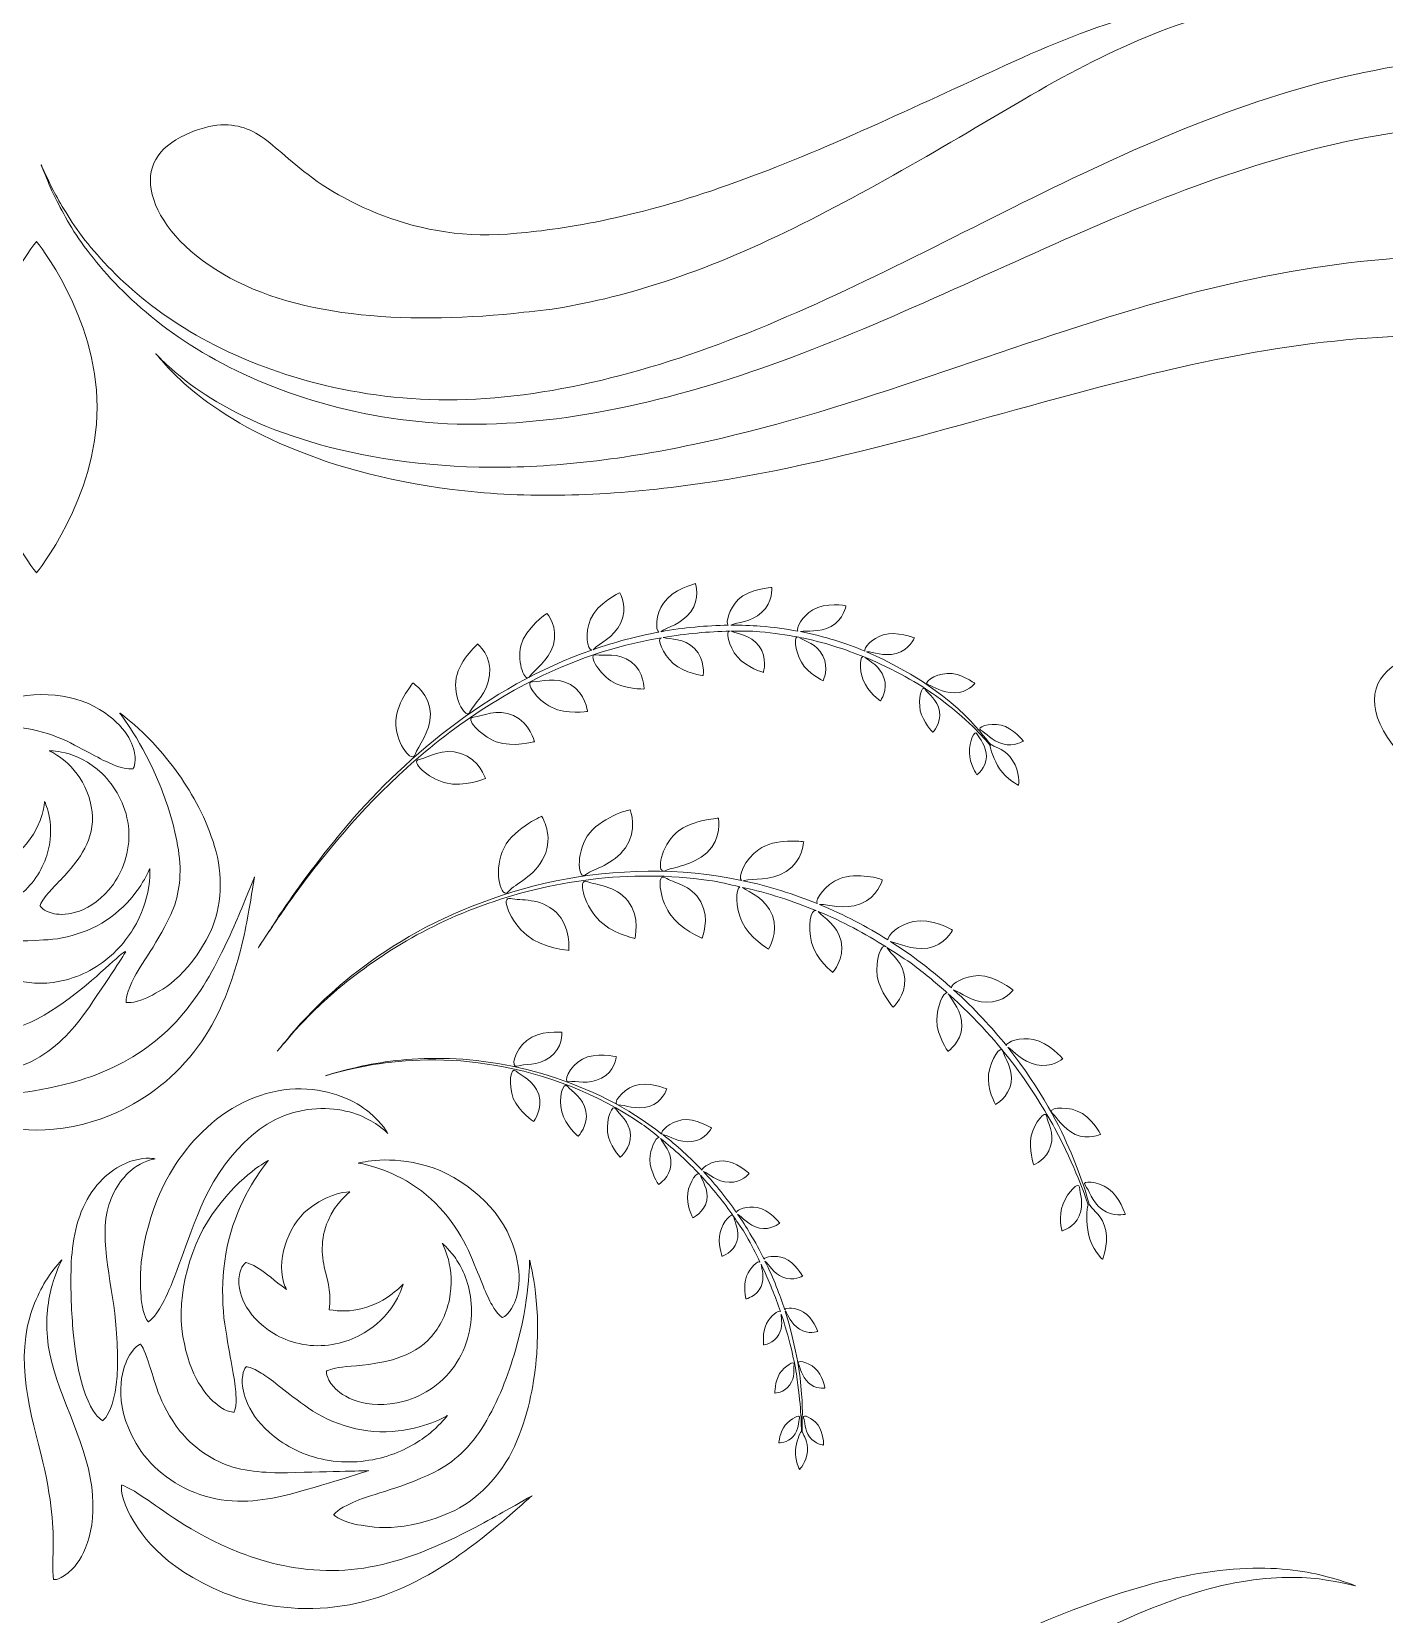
# Model space of a CAD drawing. Extents: x 272 to 570, y -510 to -85.
# Drawn here: x 420.7 to 470.5, y -431.9 to -373.7 of the extents above; entities that cross this region are included whole.
import ezdxf

# ---------------------------------------------------------------- set-up
doc = ezdxf.new("R2010")
doc.units = 0
doc.header["$MEASUREMENT"] = 0
doc.layers.add('Layer 1', color=7, linetype='Continuous')

msp = doc.modelspace()

# ---------------------------------------------------------------- linework, layer by layer
at = {"layer": 'Layer 1', "lineweight": 0}
for points, knots in [([(557.26, -428.987), (551.308, -387.897), (537.651, -351.436), (504.284, -324.924), (502.179, -323.251), (500.029, -321.698), (497.857, -320.198), (497.85, -320.186), (497.849, -320.178), (497.842, -320.165), (494.07, -313.318), (475.261, -287.817), (472.652, -270.415), (472.125, -266.903), (471.92, -263.338), (471.692, -259.797), (470.763, -245.379), (470.267, -230.936), (468.889, -216.548), (468.212, -209.477), (467.389, -202.387), (465.949, -195.426), (464.849, -190.104), (463.985, -182.192), (458.986, -178.931), (455.472, -176.638), (450.202, -176.753), (446.204, -175.918), (440.837, -174.796), (435.555, -173.309), (430.318, -171.692), (429.925, -171.571), (429.532, -171.483), (429.139, -171.379), (426.731, -165.821), (426.432, -160.379), (426.558, -157.057), (434.156, -153.314), (439.591, -143.29), (439.563, -131.489), (439.532, -118.154), (432.541, -107.109), (423.369, -104.865), (427.037, -103.332), (429.611, -99.709), (429.601, -95.486), (429.588, -89.887), (425.038, -85.359), (419.439, -85.373), (413.84, -85.386), (409.312, -89.936), (409.325, -95.534), (409.336, -99.876), (412.079, -103.564), (415.92, -104.999), (407.017, -107.569), (400.346, -118.5), (400.377, -131.582), (400.405, -143.383), (405.887, -153.381), (413.503, -157.088), (413.644, -160.387), (413.376, -165.778), (411.04, -171.308), (404.952, -172.487), (398.92, -174.461), (393.031, -175.989), (388.501, -177.164), (383.193, -176.433), (379.119, -179.12), (374.136, -182.405), (373.309, -190.321), (372.234, -195.648), (370.828, -202.617), (370.038, -209.71), (369.395, -216.784), (368.085, -231.178), (367.658, -245.623), (366.797, -260.046), (366.586, -263.588), (366.398, -267.154), (365.888, -270.669), (363.36, -288.082), (344.039, -315.749), (340.3, -322.614), (340.296, -322.62), (340.296, -322.624), (340.293, -322.63), (339.113, -323.503), (337.94, -324.392), (336.781, -325.322), (303.541, -351.992), (290.057, -388.517), (284.3, -429.635), (280.539, -456.493), (275.992, -483.154), (271.989, -509.907), (271.989, -509.907), (569.901, -509.907), (569.901, -509.907), (565.771, -483.169), (561.148, -455.828), (557.26, -428.987)], [0, 0, 0, 0, 1, 1, 1, 2, 2, 2, 3, 3, 3, 4, 4, 4, 5, 5, 5, 6, 6, 6, 7, 7, 7, 8, 8, 8, 9, 9, 9, 10, 10, 10, 11, 11, 11, 12, 12, 12, 13, 13, 13, 14, 14, 14, 15, 15, 15, 16, 16, 16, 17, 17, 17, 18, 18, 18, 19, 19, 19, 20, 20, 20, 21, 21, 21, 22, 22, 22, 23, 23, 23, 24, 24, 24, 25, 25, 25, 26, 26, 26, 27, 27, 27, 28, 28, 28, 29, 29, 29, 30, 30, 30, 31, 31, 31, 32, 32, 32, 33, 33, 33, 34, 34, 34, 34]), ([(426.375, -377.498), (427.381, -377.035), (428.077, -377.074), (428.649, -377.288), (429.219, -377.513), (429.686, -377.983), (430.439, -378.608), (431.882, -379.854), (434.893, -381.529), (438.571, -381.121), (440.366, -380.983), (443.184, -380.487), (446.332, -379.352), (449.485, -378.252), (452.947, -376.593), (456.248, -375.088), (459.532, -373.533), (462.885, -372.423), (465.425, -372.359), (466.689, -372.299), (467.717, -372.47), (468.399, -372.659), (469.084, -372.84), (469.446, -373), (469.446, -373), (469.446, -373), (469.066, -372.883), (468.374, -372.782), (467.685, -372.672), (466.672, -372.621), (465.468, -372.814), (463.036, -373.151), (459.991, -374.534), (456.918, -376.386), (453.808, -378.201), (450.478, -380.213), (447.245, -381.643), (444.032, -383.104), (440.896, -383.874), (438.836, -384.031), (434.795, -384.485), (430.586, -384.29), (427.747, -382.618), (426.344, -381.809), (425.386, -380.679), (425.153, -379.7), (424.902, -378.713), (425.343, -377.968), (426.375, -377.498)], [0, 0, 0, 0, 1, 1, 1, 2, 2, 2, 3, 3, 3, 4, 4, 4, 5, 5, 5, 6, 6, 6, 7, 7, 7, 8, 8, 8, 9, 9, 9, 10, 10, 10, 11, 11, 11, 12, 12, 12, 13, 13, 13, 14, 14, 14, 15, 15, 15, 16, 16, 16, 16]), ([(485.231, -401.558), (483.348, -402.566), (481.377, -403.064), (479.573, -403.161), (475.941, -403.351), (473.027, -402.102), (471.525, -400.717), (469.988, -399.307), (469.796, -397.98), (470.623, -397.226), (471.44, -396.466), (472.439, -396.672), (473.777, -397.116), (475.107, -397.562), (476.974, -398.284), (479.441, -398.332), (481.874, -398.369), (484.854, -397.563), (486.957, -394.857), (489.061, -392.275), (490.056, -387.935), (488.154, -384.415), (487.276, -382.654), (485.496, -380.646), (482.776, -379.207), (480.069, -377.774), (476.531, -376.88), (472.733, -377.224), (468.907, -377.493), (464.896, -378.768), (460.957, -380.408), (457.01, -382.04), (453.075, -384.024), (449.063, -385.547), (445.068, -387.085), (440.949, -388.12), (437.097, -388.153), (433.228, -388.177), (429.792, -387.102), (427.244, -385.648), (424.673, -384.19), (423.06, -382.314), (422.188, -380.922), (421.769, -380.208), (421.469, -379.638), (421.32, -379.226), (421.153, -378.822), (421.065, -378.61), (421.065, -378.61), (421.065, -378.61), (421.164, -378.818), (421.35, -379.212), (421.518, -379.614), (421.845, -380.168), (422.293, -380.853), (423.223, -382.189), (424.895, -383.948), (427.462, -385.246), (430.004, -386.544), (433.384, -387.42), (437.067, -387.229), (440.766, -387.027), (444.676, -385.863), (448.514, -384.193), (452.368, -382.539), (456.183, -380.411), (460.157, -378.578), (464.115, -376.746), (468.295, -375.215), (472.506, -374.769), (476.727, -374.244), (480.851, -375.112), (484.058, -376.722), (487.298, -378.327), (489.614, -380.79), (490.75, -383.074), (491.961, -385.323), (492.393, -387.934), (492.208, -390.338), (492.007, -392.755), (491.243, -395.05), (490.017, -396.988), (488.817, -398.941), (487.108, -400.523), (485.231, -401.558)], [0, 0, 0, 0, 1, 1, 1, 2, 2, 2, 3, 3, 3, 4, 4, 4, 5, 5, 5, 6, 6, 6, 7, 7, 7, 8, 8, 8, 9, 9, 9, 10, 10, 10, 11, 11, 11, 12, 12, 12, 13, 13, 13, 14, 14, 14, 15, 15, 15, 16, 16, 16, 17, 17, 17, 18, 18, 18, 19, 19, 19, 20, 20, 20, 21, 21, 21, 22, 22, 22, 23, 23, 23, 24, 24, 24, 25, 25, 25, 26, 26, 26, 27, 27, 27, 28, 28, 28, 28]), ([(420.891, -393.619), (420.891, -393.619), (418.657, -390.89), (418.657, -387.523), (418.657, -384.157), (420.891, -381.427), (420.891, -381.427), (420.891, -381.427), (423.124, -384.157), (423.124, -387.523), (423.124, -390.89), (420.891, -393.619), (420.891, -393.619)], [0, 0, 0, 0, 1, 1, 1, 2, 2, 2, 3, 3, 3, 4, 4, 4, 4]), ([(461.952, -386.301), (456.814, -387.52), (451.024, -389.517), (445.318, -390.336), (442.474, -390.751), (439.678, -390.882), (437.128, -390.651), (434.583, -390.417), (432.308, -389.859), (430.491, -389.123), (428.663, -388.41), (427.318, -387.501), (426.481, -386.784), (426.068, -386.415), (425.759, -386.115), (425.574, -385.888), (425.382, -385.669), (425.28, -385.553), (425.28, -385.553), (425.28, -385.553), (425.686, -386.026), (426.559, -386.686), (427.437, -387.333), (428.816, -388.125), (430.645, -388.693), (432.463, -389.285), (434.712, -389.67), (437.18, -389.728), (439.648, -389.783), (442.339, -389.477), (445.061, -388.898), (450.524, -387.754), (456.076, -385.455), (461.316, -383.919), (466.535, -382.336), (471.478, -381.714), (474.734, -382.1), (476.348, -382.26), (477.958, -382.573), (479.48, -383.116), (480.993, -383.675), (482.489, -384.431), (483.696, -385.758), (484.95, -387.084), (485.591, -389.186), (485.108, -391.065), (484.639, -392.956), (483.3, -394.285), (482.027, -394.991), (479.5, -396.344), (477.265, -396.185), (475.834, -395.575), (474.371, -394.918), (473.983, -393.782), (474.613, -392.842), (475.217, -391.915), (475.863, -391.608), (476.647, -391.406), (477.409, -391.22), (478.675, -391.171), (479.8, -390.705), (480.304, -390.496), (480.706, -390.193), (480.929, -389.801), (481.139, -389.414), (481.211, -388.78), (480.773, -388.073), (480.328, -387.327), (479.39, -386.579), (478.271, -386.041), (477.139, -385.499), (475.833, -385.145), (474.437, -385.007), (471.663, -384.67), (467.091, -385.025), (461.952, -386.301)], [0, 0, 0, 0, 1, 1, 1, 2, 2, 2, 3, 3, 3, 4, 4, 4, 5, 5, 5, 6, 6, 6, 7, 7, 7, 8, 8, 8, 9, 9, 9, 10, 10, 10, 11, 11, 11, 12, 12, 12, 13, 13, 13, 14, 14, 14, 15, 15, 15, 16, 16, 16, 17, 17, 17, 18, 18, 18, 19, 19, 19, 20, 20, 20, 21, 21, 21, 22, 22, 22, 23, 23, 23, 24, 24, 24, 25, 25, 25, 25]), ([(441.333, -396.465), (441.172, -396.457), (441.066, -395.833), (441.286, -395.323), (441.534, -394.734), (442.367, -394.354), (442.367, -394.354), (442.367, -394.354), (442.683, -394.906), (442.4, -395.463), (442.126, -396.03), (441.614, -396.201), (441.408, -396.427), (441.394, -396.438), (441.387, -396.444), (441.38, -396.45), (442.179, -396.167), (442.993, -395.947), (443.801, -395.8), (443.667, -395.745), (443.683, -395.156), (443.971, -394.736), (444.306, -394.229), (445.147, -394.015), (445.147, -394.015), (445.147, -394.015), (445.336, -394.577), (444.975, -395.053), (444.619, -395.521), (444.119, -395.612), (443.888, -395.78), (443.888, -395.78), (443.88, -395.785), (443.88, -395.785), (444.721, -395.634), (445.553, -395.557), (446.352, -395.547), (446.25, -395.453), (446.381, -394.939), (446.725, -394.602), (447.134, -394.199), (447.954, -394.158), (447.954, -394.158), (447.954, -394.158), (448.011, -394.709), (447.584, -395.074), (447.167, -395.448), (446.698, -395.427), (446.45, -395.547), (446.819, -395.539), (447.181, -395.564), (447.533, -395.582), (448.02, -395.623), (448.478, -395.684), (448.914, -395.765), (448.841, -395.664), (449.076, -395.21), (449.464, -394.985), (449.931, -394.697), (450.684, -394.83), (450.684, -394.83), (450.684, -394.83), (450.612, -395.341), (450.141, -395.59), (449.686, -395.826), (449.259, -395.743), (449.01, -395.781), (449.915, -395.961), (450.701, -396.22), (451.386, -396.499), (451.32, -396.401), (451.64, -396.036), (452.062, -395.899), (452.548, -395.749), (453.206, -396.017), (453.206, -396.017), (453.206, -396.017), (453.025, -396.456), (452.54, -396.584), (452.058, -396.718), (451.694, -396.52), (451.451, -396.526), (451.451, -396.526), (451.448, -396.525), (451.448, -396.525), (454.751, -398.004), (455.614, -399.517), (456.021, -399.942), (456.031, -399.94), (456.043, -399.943), (456.06, -399.954), (456.235, -400.069), (456.539, -400.099), (456.821, -400.523), (457.1, -400.952), (457.041, -401.438), (457.041, -401.438), (457.041, -401.438), (456.603, -401.224), (456.344, -400.829), (456.142, -400.514), (455.984, -400.083), (455.999, -399.969), (455.73, -399.67), (455.212, -399.031), (453.989, -398.137), (453.365, -397.699), (452.494, -397.179), (451.388, -396.728), (451.562, -396.881), (451.931, -397.038), (452.087, -397.478), (452.239, -397.932), (451.96, -398.331), (451.96, -398.331), (451.96, -398.331), (451.493, -398.017), (451.325, -397.574), (451.16, -397.157), (451.204, -396.603), (451.359, -396.716), (450.66, -396.433), (449.889, -396.171), (448.963, -395.994), (449.165, -396.145), (449.603, -396.213), (449.839, -396.671), (450.074, -397.122), (449.845, -397.589), (449.845, -397.589), (449.845, -397.589), (449.302, -397.334), (449.046, -396.911), (448.799, -396.476), (448.751, -395.879), (448.949, -395.991), (448.498, -395.905), (448.029, -395.83), (447.518, -395.785), (447.179, -395.758), (446.819, -395.77), (446.464, -395.771), (446.707, -395.872), (447.167, -395.897), (447.489, -396.312), (447.81, -396.749), (447.649, -397.282), (447.649, -397.282), (447.649, -397.282), (447.035, -397.118), (446.692, -396.712), (446.364, -396.324), (446.221, -395.716), (446.424, -395.77), (445.629, -395.774), (444.799, -395.861), (443.961, -396), (444.235, -396.073), (444.714, -396.014), (445.112, -396.408), (445.518, -396.808), (445.432, -397.397), (445.432, -397.397), (445.432, -397.397), (444.755, -397.327), (444.331, -396.957), (443.933, -396.602), (443.702, -396.02), (443.899, -396.01), (442.737, -396.208), (441.56, -396.525), (440.421, -397.003), (438.046, -397.969), (435.897, -399.493), (434.211, -401.082), (432.512, -402.667), (431.243, -404.291), (430.382, -405.477), (429.944, -406.083), (429.611, -406.572), (429.387, -406.911), (429.18, -407.23), (429.056, -407.423), (429.056, -407.423), (429.056, -407.423), (429.171, -407.236), (429.387, -406.911), (429.515, -406.712), (429.668, -406.476), (429.864, -406.173), (430.392, -405.391), (431.164, -404.291), (432.197, -403.077), (434.217, -400.641), (437.482, -397.775), (441.333, -396.465)], [0, 0, 0, 0, 1, 1, 1, 2, 2, 2, 3, 3, 3, 4, 4, 4, 5, 5, 5, 6, 6, 6, 7, 7, 7, 8, 8, 8, 9, 9, 9, 10, 10, 10, 11, 11, 11, 12, 12, 12, 13, 13, 13, 14, 14, 14, 15, 15, 15, 16, 16, 16, 17, 17, 17, 18, 18, 18, 19, 19, 19, 20, 20, 20, 21, 21, 21, 22, 22, 22, 23, 23, 23, 24, 24, 24, 25, 25, 25, 26, 26, 26, 27, 27, 27, 28, 28, 28, 29, 29, 29, 30, 30, 30, 31, 31, 31, 32, 32, 32, 33, 33, 33, 34, 34, 34, 35, 35, 35, 36, 36, 36, 37, 37, 37, 38, 38, 38, 39, 39, 39, 40, 40, 40, 41, 41, 41, 42, 42, 42, 43, 43, 43, 44, 44, 44, 45, 45, 45, 46, 46, 46, 47, 47, 47, 48, 48, 48, 49, 49, 49, 50, 50, 50, 51, 51, 51, 52, 52, 52, 53, 53, 53, 54, 54, 54, 55, 55, 55, 56, 56, 56, 57, 57, 57, 58, 58, 58, 59, 59, 59, 60, 60, 60, 61, 61, 61, 62, 62, 62, 63, 63, 63, 64, 64, 64, 65, 65, 65, 65]), ([(438.725, -396.3), (438.88, -395.65), (439.68, -395.112), (439.68, -395.112), (439.68, -395.112), (440.112, -395.628), (439.92, -396.263), (439.732, -396.889), (439.228, -397.164), (439.05, -397.428), (438.88, -397.692), (438.567, -396.95), (438.725, -396.3)], [0, 0, 0, 0, 1, 1, 1, 2, 2, 2, 3, 3, 3, 4, 4, 4, 4]), ([(436.324, -397.618), (436.377, -396.914), (437.13, -396.235), (437.13, -396.235), (437.13, -396.235), (437.673, -396.705), (437.571, -397.389), (437.48, -398.076), (436.991, -398.432), (436.848, -398.738), (436.709, -399.033), (436.264, -398.315), (436.324, -397.618)], [0, 0, 0, 0, 1, 1, 1, 2, 2, 2, 3, 3, 3, 4, 4, 4, 4]), ([(441.48, -396.636), (441.77, -396.681), (442.294, -396.537), (442.781, -396.893), (443.264, -397.263), (443.258, -397.894), (443.258, -397.894), (443.258, -397.894), (442.531, -397.921), (442.034, -397.595), (441.538, -397.262), (441.182, -396.587), (441.48, -396.636)], [0, 0, 0, 0, 1, 1, 1, 2, 2, 2, 3, 3, 3, 4, 4, 4, 4]), ([(434.114, -399.217), (434.071, -398.487), (434.748, -397.673), (434.748, -397.673), (434.748, -397.673), (435.386, -398.079), (435.389, -398.809), (435.393, -399.53), (434.933, -399.973), (434.826, -400.309), (434.725, -400.638), (434.157, -399.95), (434.114, -399.217)], [0, 0, 0, 0, 1, 1, 1, 2, 2, 2, 3, 3, 3, 4, 4, 4, 4]), ([(439.85, -398.567), (439.288, -398.283), (438.837, -397.621), (439.152, -397.629), (439.464, -397.643), (439.99, -397.413), (440.549, -397.734), (441.099, -398.051), (441.174, -398.72), (441.174, -398.72), (441.174, -398.72), (440.414, -398.851), (439.85, -398.567)], [0, 0, 0, 0, 1, 1, 1, 2, 2, 2, 3, 3, 3, 4, 4, 4, 4]), ([(453.598, -397.903), (453.715, -398.091), (454.062, -398.271), (454.13, -398.726), (454.2, -399.171), (453.888, -399.49), (453.888, -399.49), (453.888, -399.49), (453.519, -399.118), (453.424, -398.695), (453.341, -398.259), (453.468, -397.726), (453.598, -397.903)], [0, 0, 0, 0, 1, 1, 1, 2, 2, 2, 3, 3, 3, 4, 4, 4, 4]), ([(454.412, -397.324), (454.899, -397.289), (455.428, -397.686), (455.428, -397.686), (455.428, -397.686), (455.154, -398.036), (454.684, -398.038), (454.223, -398.036), (453.923, -397.801), (453.712, -397.736), (453.496, -397.688), (453.934, -397.344), (454.412, -397.324)], [0, 0, 0, 0, 1, 1, 1, 2, 2, 2, 3, 3, 3, 4, 4, 4, 4]), ([(424.503, -400.243), (424.578, -400.658), (424.444, -400.831), (424.444, -400.831), (424.444, -400.831), (424.234, -400.863), (423.885, -400.743), (423.527, -400.63), (423.062, -400.363), (422.292, -399.957), (421.533, -399.535), (420.391, -399.192), (419.335, -399.313), (418.292, -399.4), (417.51, -399.843), (417.51, -399.843), (417.51, -399.843), (418, -399.086), (419.112, -398.549), (420.183, -397.974), (421.926, -397.926), (423.015, -398.54), (424.11, -399.12), (424.426, -399.849), (424.503, -400.243)], [0, 0, 0, 0, 1, 1, 1, 2, 2, 2, 3, 3, 3, 4, 4, 4, 5, 5, 5, 6, 6, 6, 7, 7, 7, 8, 8, 8, 8]), ([(424.404, -408.687), (424.615, -408.173), (425.25, -407.429), (425.837, -406.193), (426.117, -405.574), (426.25, -404.839), (426.135, -403.971), (426.028, -403.115), (425.743, -402.199), (425.43, -401.422), (424.797, -399.849), (423.954, -398.778), (423.954, -398.778), (423.954, -398.778), (425.077, -399.547), (426.126, -401.038), (426.645, -401.783), (427.148, -402.669), (427.449, -403.694), (427.768, -404.702), (427.712, -405.944), (427.297, -406.825), (426.442, -408.571), (425.442, -409.003), (424.951, -409.264), (424.416, -409.493), (424.192, -409.422), (424.192, -409.422), (424.192, -409.422), (424.157, -409.191), (424.404, -408.687)], [0, 0, 0, 0, 1, 1, 1, 2, 2, 2, 3, 3, 3, 4, 4, 4, 5, 5, 5, 6, 6, 6, 7, 7, 7, 8, 8, 8, 9, 9, 9, 10, 10, 10, 10]), ([(439.221, -399.833), (439.221, -399.833), (438.437, -400.059), (437.817, -399.834), (437.194, -399.6), (436.644, -398.951), (436.978, -398.927), (437.304, -398.902), (437.832, -398.603), (438.45, -398.867), (439.065, -399.141), (439.221, -399.833), (439.221, -399.833)], [0, 0, 0, 0, 1, 1, 1, 2, 2, 2, 3, 3, 3, 4, 4, 4, 4]), ([(455.23, -400.238), (455.221, -399.833), (455.423, -399.36), (455.51, -399.545), (455.6, -399.723), (455.859, -399.967), (455.858, -400.387), (455.85, -400.806), (455.508, -401.049), (455.508, -401.049), (455.508, -401.049), (455.231, -400.653), (455.23, -400.238)], [0, 0, 0, 0, 1, 1, 1, 2, 2, 2, 3, 3, 3, 4, 4, 4, 4]), ([(456.4, -399.223), (456.837, -399.329), (457.22, -399.806), (457.22, -399.806), (457.22, -399.806), (456.888, -400.032), (456.461, -399.917), (456.032, -399.807), (455.845, -399.508), (455.655, -399.411), (455.474, -399.313), (455.955, -399.124), (456.4, -399.223)], [0, 0, 0, 0, 1, 1, 1, 2, 2, 2, 3, 3, 3, 4, 4, 4, 4]), ([(437.423, -401.188), (437.423, -401.188), (436.626, -401.525), (435.948, -401.349), (435.273, -401.175), (434.637, -400.548), (434.98, -400.484), (435.318, -400.425), (435.836, -400.051), (436.513, -400.263), (437.181, -400.475), (437.423, -401.188), (437.423, -401.188)], [0, 0, 0, 0, 1, 1, 1, 2, 2, 2, 3, 3, 3, 4, 4, 4, 4]), ([(422.671, -401.491), (422.45, -401.035), (422.119, -400.679), (421.84, -400.468), (421.561, -400.256), (421.352, -400.165), (421.352, -400.165), (421.352, -400.165), (421.574, -400.154), (421.946, -400.243), (422.315, -400.333), (422.834, -400.558), (423.304, -401.009), (423.768, -401.454), (424.178, -402.133), (424.272, -402.926), (424.377, -403.726), (424.109, -404.528), (423.72, -405.074), (422.893, -406.179), (421.953, -406.246), (421.548, -406.164), (421.109, -406.072), (421.02, -405.865), (421.02, -405.865), (421.02, -405.865), (421.097, -405.666), (421.335, -405.398), (421.564, -405.118), (421.948, -404.794), (422.421, -404.155), (422.648, -403.829), (422.873, -403.425), (422.93, -402.959), (422.996, -402.491), (422.893, -401.946), (422.671, -401.491)], [0, 0, 0, 0, 1, 1, 1, 2, 2, 2, 3, 3, 3, 4, 4, 4, 5, 5, 5, 6, 6, 6, 7, 7, 7, 8, 8, 8, 9, 9, 9, 10, 10, 10, 11, 11, 11, 12, 12, 12, 12]), ([(417.972, -401.955), (418.159, -402.589), (418.629, -403.017), (418.991, -403.276), (419.427, -403.581), (419.668, -403.928), (419.797, -404.165), (420.094, -404.004), (420.378, -403.795), (420.6, -403.496), (421.141, -402.824), (421.188, -402.031), (421.188, -402.031), (421.188, -402.031), (421.274, -402.196), (421.347, -402.51), (421.418, -402.821), (421.455, -403.292), (421.324, -403.824), (421.195, -404.35), (420.891, -404.936), (420.391, -405.375), (419.893, -405.824), (419.237, -406.06), (418.673, -406.098), (417.515, -406.151), (416.959, -405.601), (416.783, -405.284), (416.595, -404.942), (416.68, -404.742), (416.68, -404.742), (416.68, -404.742), (416.862, -404.639), (417.177, -404.593), (417.39, -404.556), (417.678, -404.545), (418.018, -404.533), (418.016, -404.531), (418.014, -404.531), (418.012, -404.529), (417.264, -404.011), (416.906, -402.736), (417.177, -401.942), (417.398, -401.112), (417.896, -400.762), (417.896, -400.762), (417.896, -400.762), (417.77, -401.351), (417.972, -401.955)], [0, 0, 0, 0, 1, 1, 1, 2, 2, 2, 3, 3, 3, 4, 4, 4, 5, 5, 5, 6, 6, 6, 7, 7, 7, 8, 8, 8, 9, 9, 9, 10, 10, 10, 11, 11, 11, 12, 12, 12, 13, 13, 13, 14, 14, 14, 15, 15, 15, 16, 16, 16, 16]), ([(442.116, -402.565), (442.457, -402.392), (442.746, -402.34), (442.746, -402.34), (442.746, -402.34), (443.043, -403.108), (442.567, -403.735), (442.105, -404.391), (441.42, -404.481), (441.118, -404.723), (440.827, -404.963), (440.736, -403.998), (441.165, -403.309), (441.381, -402.978), (441.774, -402.73), (442.116, -402.565)], [0, 0, 0, 0, 1, 1, 1, 2, 2, 2, 3, 3, 3, 4, 4, 4, 5, 5, 5, 5]), ([(439.578, -404.063), (439.22, -404.811), (438.529, -405.038), (438.263, -405.35), (438.005, -405.643), (437.723, -404.666), (438.036, -403.882), (438.34, -403.073), (439.488, -402.576), (439.488, -402.576), (439.488, -402.576), (439.945, -403.303), (439.578, -404.063)], [0, 0, 0, 0, 1, 1, 1, 2, 2, 2, 3, 3, 3, 4, 4, 4, 4]), ([(444.342, -403.281), (444.868, -402.706), (445.994, -402.649), (445.994, -402.649), (445.994, -402.649), (446.125, -403.408), (445.565, -403.918), (445.018, -404.411), (444.362, -404.429), (444.037, -404.581), (443.724, -404.739), (443.815, -403.833), (444.342, -403.281)], [0, 0, 0, 0, 1, 1, 1, 2, 2, 2, 3, 3, 3, 4, 4, 4, 4]), ([(457.701, -411.723), (457.138, -411.607), (456.879, -411.213), (456.646, -411.075), (456.646, -411.075), (456.644, -411.073), (456.644, -411.073), (457.897, -412.688), (458.577, -414.003), (458.972, -414.966), (459.373, -415.928), (459.559, -416.524), (459.64, -416.873), (459.652, -416.875), (459.663, -416.884), (459.676, -416.903), (459.796, -417.103), (460.128, -417.257), (460.247, -417.819), (460.358, -418.384), (460.127, -418.88), (460.127, -418.88), (460.127, -418.88), (459.72, -418.486), (459.616, -417.952), (459.532, -417.53), (459.526, -417.009), (459.606, -416.893), (459.462, -416.454), (459.161, -415.576), (458.366, -414.044), (457.661, -412.784), (456.56, -410.988), (454.449, -409.108), (454.457, -409.117), (454.467, -409.12), (454.474, -409.135), (454.598, -409.384), (454.972, -409.732), (454.953, -410.317), (454.934, -410.895), (454.443, -411.228), (454.443, -411.228), (454.443, -411.228), (454.031, -410.662), (454.033, -410.083), (454.027, -409.592), (454.274, -409.045), (454.417, -409.079), (454.042, -408.745), (453.644, -408.411), (453.2, -408.075), (452.89, -407.841), (452.535, -407.626), (452.193, -407.406), (452.352, -407.668), (452.807, -407.943), (452.851, -408.565), (452.901, -409.183), (452.423, -409.599), (452.423, -409.599), (452.423, -409.599), (451.926, -409.046), (451.835, -408.458), (451.759, -407.874), (452.003, -407.193), (452.164, -407.387), (451.396, -406.895), (450.555, -406.451), (449.66, -406.076), (449.877, -406.313), (450.363, -406.576), (450.512, -407.175), (450.645, -407.823), (450.2, -408.329), (450.2, -408.329), (450.2, -408.329), (449.592, -407.853), (449.423, -407.224), (449.269, -406.645), (449.396, -405.973), (449.586, -406.049), (448.729, -405.694), (447.826, -405.4), (446.884, -405.193), (447.143, -405.397), (447.734, -405.58), (447.983, -406.223), (448.226, -406.856), (447.834, -407.467), (447.834, -407.467), (447.834, -407.467), (447.137, -407.057), (446.854, -406.451), (446.618, -405.935), (446.617, -405.242), (446.78, -405.172), (446.399, -405.091), (446.025, -404.986), (445.635, -404.936), (442.745, -404.517), (439.737, -404.949), (437.267, -405.878), (434.768, -406.769), (432.839, -408.165), (431.597, -409.272), (430.985, -409.841), (430.51, -410.318), (430.22, -410.678), (429.918, -411.029), (429.754, -411.22), (429.754, -411.22), (429.754, -411.22), (429.853, -411.101), (430.039, -410.879), (430.23, -410.661), (430.481, -410.316), (430.869, -409.941), (431.6, -409.154), (432.757, -408.128), (434.312, -407.18), (435.866, -406.236), (437.836, -405.413), (440.016, -404.952), (442.196, -404.522), (444.59, -404.449), (446.841, -404.941), (446.689, -404.84), (446.952, -404.167), (447.477, -403.797), (448.077, -403.366), (449.132, -403.514), (449.132, -403.514), (449.132, -403.514), (449.103, -404.232), (448.483, -404.611), (447.873, -404.986), (447.276, -404.838), (446.938, -404.947), (446.917, -404.95), (446.907, -404.951), (446.897, -404.953), (447.848, -405.137), (448.76, -405.447), (449.631, -405.788), (449.535, -405.657), (449.918, -405.091), (450.453, -404.874), (450.767, -404.745), (451.163, -404.75), (451.481, -404.789), (451.802, -404.821), (452.026, -404.917), (452.026, -404.917), (452.026, -404.917), (451.856, -405.576), (451.222, -405.795), (450.578, -406.048), (450.054, -405.798), (449.727, -405.821), (449.727, -405.821), (449.717, -405.82), (449.717, -405.82), (450.613, -406.204), (451.46, -406.638), (452.229, -407.127), (452.19, -406.973), (452.632, -406.562), (453.165, -406.453), (453.814, -406.304), (454.608, -406.765), (454.608, -406.765), (454.608, -406.765), (454.328, -407.333), (453.696, -407.429), (453.085, -407.515), (452.623, -407.242), (452.322, -407.188), (452.67, -407.423), (453.027, -407.634), (453.338, -407.888), (453.786, -408.219), (454.196, -408.547), (454.567, -408.891), (454.557, -408.746), (455.046, -408.451), (455.565, -408.441), (456.175, -408.437), (456.839, -408.977), (456.839, -408.977), (456.839, -408.977), (456.478, -409.441), (455.87, -409.424), (455.278, -409.409), (454.934, -409.051), (454.649, -408.964), (455.434, -409.661), (456.056, -410.367), (456.595, -411.015), (456.581, -410.882), (457.11, -410.688), (457.589, -410.789), (458.155, -410.897), (458.668, -411.502), (458.668, -411.502), (458.668, -411.502), (458.253, -411.851), (457.701, -411.723)], [0, 0, 0, 0, 1, 1, 1, 2, 2, 2, 3, 3, 3, 4, 4, 4, 5, 5, 5, 6, 6, 6, 7, 7, 7, 8, 8, 8, 9, 9, 9, 10, 10, 10, 11, 11, 11, 12, 12, 12, 13, 13, 13, 14, 14, 14, 15, 15, 15, 16, 16, 16, 17, 17, 17, 18, 18, 18, 19, 19, 19, 20, 20, 20, 21, 21, 21, 22, 22, 22, 23, 23, 23, 24, 24, 24, 25, 25, 25, 26, 26, 26, 27, 27, 27, 28, 28, 28, 29, 29, 29, 30, 30, 30, 31, 31, 31, 32, 32, 32, 33, 33, 33, 34, 34, 34, 35, 35, 35, 36, 36, 36, 37, 37, 37, 38, 38, 38, 39, 39, 39, 40, 40, 40, 41, 41, 41, 42, 42, 42, 43, 43, 43, 44, 44, 44, 45, 45, 45, 46, 46, 46, 47, 47, 47, 48, 48, 48, 49, 49, 49, 50, 50, 50, 51, 51, 51, 52, 52, 52, 53, 53, 53, 54, 54, 54, 55, 55, 55, 56, 56, 56, 57, 57, 57, 58, 58, 58, 59, 59, 59, 60, 60, 60, 61, 61, 61, 62, 62, 62, 63, 63, 63, 64, 64, 64, 65, 65, 65, 66, 66, 66, 67, 67, 67, 68, 68, 68, 69, 69, 69, 69]), ([(423.209, -408.034), (422.608, -408.449), (421.892, -408.673), (421.268, -408.717), (419.997, -408.784), (419.345, -408.283), (419.085, -407.972), (418.816, -407.639), (418.855, -407.422), (418.855, -407.422), (418.855, -407.422), (419.027, -407.298), (419.392, -407.238), (419.761, -407.167), (420.294, -407.178), (421.154, -407.13), (422.015, -407.105), (423.154, -406.764), (423.939, -406.036), (424.733, -405.348), (425.063, -404.495), (425.063, -404.495), (425.063, -404.495), (425.079, -404.713), (425.034, -405.083), (424.989, -405.451), (424.863, -405.973), (424.569, -406.52), (424.278, -407.064), (423.813, -407.626), (423.209, -408.034)], [0, 0, 0, 0, 1, 1, 1, 2, 2, 2, 3, 3, 3, 4, 4, 4, 5, 5, 5, 6, 6, 6, 7, 7, 7, 8, 8, 8, 9, 9, 9, 10, 10, 10, 10]), ([(444.028, -404.837), (444.329, -405.037), (444.983, -405.076), (445.344, -405.729), (445.697, -406.359), (445.388, -407.06), (445.388, -407.06), (445.388, -407.06), (444.597, -406.745), (444.199, -406.163), (443.808, -405.561), (443.718, -404.644), (444.028, -404.837)], [0, 0, 0, 0, 1, 1, 1, 2, 2, 2, 3, 3, 3, 4, 4, 4, 4]), ([(418.832, -413.664), (418.179, -413.321), (418.106, -413.073), (418.106, -413.073), (418.106, -413.073), (418.324, -412.947), (418.985, -412.883), (419.643, -412.788), (420.758, -412.819), (422.543, -412.275), (423.431, -411.997), (424.42, -411.534), (425.274, -410.841), (426.13, -410.164), (426.829, -409.222), (427.343, -408.294), (427.863, -407.367), (428.232, -406.475), (428.497, -405.838), (428.757, -405.197), (428.916, -404.809), (428.916, -404.809), (428.916, -404.809), (428.848, -405.224), (428.736, -405.907), (428.612, -406.591), (428.434, -407.549), (428.07, -408.618), (427.71, -409.682), (427.119, -410.871), (426.186, -411.826), (425.272, -412.78), (424.107, -413.453), (423.026, -413.791), (420.828, -414.456), (419.463, -413.966), (418.832, -413.664)], [0, 0, 0, 0, 1, 1, 1, 2, 2, 2, 3, 3, 3, 4, 4, 4, 5, 5, 5, 6, 6, 6, 7, 7, 7, 8, 8, 8, 9, 9, 9, 10, 10, 10, 11, 11, 11, 12, 12, 12, 12]), ([(442.916, -407.081), (442.916, -407.081), (442.696, -407.015), (442.415, -406.914), (442.133, -406.804), (441.786, -406.621), (441.534, -406.332), (441.032, -405.782), (440.801, -404.846), (441.152, -404.982), (441.495, -405.12), (442.188, -405.11), (442.662, -405.692), (443.127, -406.304), (442.916, -407.081), (442.916, -407.081)], [0, 0, 0, 0, 1, 1, 1, 2, 2, 2, 3, 3, 3, 4, 4, 4, 5, 5, 5, 5]), ([(440.485, -407.511), (440.485, -407.511), (439.542, -407.437), (438.939, -406.958), (438.332, -406.455), (437.951, -405.509), (438.34, -405.604), (438.716, -405.688), (439.432, -405.562), (440.015, -406.112), (440.585, -406.655), (440.485, -407.511), (440.485, -407.511)], [0, 0, 0, 0, 1, 1, 1, 2, 2, 2, 3, 3, 3, 4, 4, 4, 4]), ([(415.608, -409.761), (415.501, -409.216), (415.661, -409.04), (415.661, -409.04), (415.661, -409.04), (415.881, -409.076), (416.271, -409.321), (416.677, -409.538), (417.236, -410.02), (418.305, -410.337), (420.628, -411.483), (424.139, -407.298), (424.174, -407.564), (424.174, -407.564), (423.563, -408.554), (422.674, -409.82), (422.217, -410.444), (421.596, -411.175), (420.678, -411.609), (419.78, -412.039), (418.736, -412.104), (417.894, -411.873), (416.176, -411.347), (415.728, -410.246), (415.608, -409.761)], [0, 0, 0, 0, 1, 1, 1, 2, 2, 2, 3, 3, 3, 4, 4, 4, 5, 5, 5, 6, 6, 6, 7, 7, 7, 8, 8, 8, 8]), ([(440.23, -410.526), (440.23, -410.526), (440.262, -411.112), (439.794, -411.446), (439.333, -411.776), (438.845, -411.68), (438.582, -411.775), (438.329, -411.861), (438.494, -411.186), (438.941, -410.825), (439.391, -410.447), (440.23, -410.526), (440.23, -410.526)], [0, 0, 0, 0, 1, 1, 1, 2, 2, 2, 3, 3, 3, 4, 4, 4, 4]), ([(456.766, -412.382), (456.678, -412.925), (456.187, -413.18), (456.187, -413.18), (456.187, -413.18), (455.871, -412.603), (455.939, -412.064), (456.015, -411.521), (456.381, -410.968), (456.464, -411.221), (456.531, -411.482), (456.839, -411.844), (456.766, -412.382)], [0, 0, 0, 0, 1, 1, 1, 2, 2, 2, 3, 3, 3, 4, 4, 4, 4]), ([(449.046, -425.216), (449.044, -424.9), (449.034, -424.266), (448.865, -423.097), (448.765, -422.515), (448.594, -421.761), (448.305, -420.894), (448.306, -421.079), (448.379, -421.354), (448.22, -421.652), (448.035, -421.981), (447.66, -422.03), (447.66, -422.03), (447.66, -422.03), (447.593, -421.579), (447.765, -421.248), (447.919, -420.961), (448.203, -420.743), (448.274, -420.803), (448.09, -420.263), (447.87, -419.691), (447.561, -419.06), (447.591, -419.253), (447.705, -419.542), (447.56, -419.883), (447.404, -420.248), (447.009, -420.339), (447.009, -420.339), (447.009, -420.339), (446.885, -419.87), (447.031, -419.501), (447.153, -419.18), (447.444, -418.912), (447.521, -418.982), (447.362, -418.662), (447.219, -418.35), (447.017, -418.008), (446.881, -417.777), (446.714, -417.545), (446.556, -417.314), (446.584, -417.521), (446.803, -417.818), (446.669, -418.227), (446.54, -418.632), (446.129, -418.771), (446.129, -418.771), (446.129, -418.771), (445.954, -418.286), (446.053, -417.888), (446.16, -417.492), (446.507, -417.119), (446.549, -417.302), (446.195, -416.786), (445.78, -416.277), (445.329, -415.785), (445.397, -415.995), (445.633, -416.295), (445.561, -416.717), (445.469, -417.16), (445.051, -417.356), (445.051, -417.356), (445.051, -417.356), (444.795, -416.882), (444.862, -416.441), (444.928, -416.02), (445.219, -415.615), (445.305, -415.758), (444.87, -415.286), (444.379, -414.848), (443.86, -414.434), (443.861, -414.436), (443.863, -414.436), (443.864, -414.438), (443.961, -414.642), (444.274, -414.927), (444.244, -415.4), (444.213, -415.865), (443.793, -416.13), (443.793, -416.13), (443.793, -416.13), (443.47, -415.666), (443.473, -415.205), (443.478, -414.814), (443.685, -414.386), (443.807, -414.393), (443.597, -414.228), (443.398, -414.054), (443.173, -413.903), (441.529, -412.768), (439.594, -412.046), (437.811, -411.75), (436.027, -411.425), (434.409, -411.54), (433.283, -411.717), (432.303, -411.884), (431.679, -412.076), (431.531, -412.124), (431.615, -412.096), (431.985, -411.976), (432.616, -411.829), (433.33, -411.655), (434.372, -411.489), (435.617, -411.487), (438.095, -411.457), (441.423, -412.303), (443.912, -414.27), (443.849, -414.162), (444.212, -413.827), (444.642, -413.753), (445.136, -413.663), (445.738, -414.051), (445.738, -414.051), (445.738, -414.051), (445.512, -414.488), (445.02, -414.545), (444.536, -414.603), (444.209, -414.336), (443.97, -414.302), (443.956, -414.297), (443.943, -414.293), (443.943, -414.293), (444.472, -414.691), (444.949, -415.144), (445.395, -415.603), (445.373, -415.493), (445.769, -415.25), (446.163, -415.262), (446.628, -415.271), (447.128, -415.715), (447.128, -415.715), (447.128, -415.715), (446.841, -416.081), (446.384, -416.047), (445.914, -416.029), (445.655, -415.728), (445.445, -415.65), (445.445, -415.65), (445.439, -415.647), (445.439, -415.647), (445.89, -416.137), (446.301, -416.64), (446.655, -417.153), (446.671, -417.046), (447.06, -416.906), (447.424, -416.977), (447.869, -417.054), (448.248, -417.545), (448.248, -417.545), (448.248, -417.545), (447.924, -417.832), (447.499, -417.729), (447.09, -417.626), (446.873, -417.329), (446.697, -417.216), (446.854, -417.457), (447.022, -417.685), (447.153, -417.926), (447.349, -418.252), (447.525, -418.565), (447.673, -418.878), (447.704, -418.783), (448.089, -418.72), (448.42, -418.843), (448.808, -418.994), (449.094, -419.497), (449.094, -419.497), (449.094, -419.497), (448.749, -419.703), (448.367, -419.543), (447.994, -419.387), (447.864, -419.073), (447.707, -418.945), (448.027, -419.587), (448.251, -420.189), (448.438, -420.734), (448.461, -420.646), (448.846, -420.65), (449.129, -420.828), (449.464, -421.032), (449.649, -421.536), (449.649, -421.536), (449.649, -421.536), (449.3, -421.663), (448.976, -421.451), (448.644, -421.244), (448.571, -420.929), (448.456, -420.785), (448.456, -420.785), (448.455, -420.783), (448.455, -420.783), (449.253, -423.47), (449.055, -424.736), (449.073, -425.21), (449.073, -425.21), (449.086, -425.222), (449.09, -425.238), (449.127, -425.393), (449.308, -425.562), (449.272, -425.952), (449.231, -426.342), (448.979, -426.62), (448.979, -426.62), (448.979, -426.62), (448.793, -426.281), (448.833, -425.909), (448.864, -425.616), (448.971, -425.275), (449.046, -425.216)], [0, 0, 0, 0, 1, 1, 1, 2, 2, 2, 3, 3, 3, 4, 4, 4, 5, 5, 5, 6, 6, 6, 7, 7, 7, 8, 8, 8, 9, 9, 9, 10, 10, 10, 11, 11, 11, 12, 12, 12, 13, 13, 13, 14, 14, 14, 15, 15, 15, 16, 16, 16, 17, 17, 17, 18, 18, 18, 19, 19, 19, 20, 20, 20, 21, 21, 21, 22, 22, 22, 23, 23, 23, 24, 24, 24, 25, 25, 25, 26, 26, 26, 27, 27, 27, 28, 28, 28, 29, 29, 29, 30, 30, 30, 31, 31, 31, 32, 32, 32, 33, 33, 33, 34, 34, 34, 35, 35, 35, 36, 36, 36, 37, 37, 37, 38, 38, 38, 39, 39, 39, 40, 40, 40, 41, 41, 41, 42, 42, 42, 43, 43, 43, 44, 44, 44, 45, 45, 45, 46, 46, 46, 47, 47, 47, 48, 48, 48, 49, 49, 49, 50, 50, 50, 51, 51, 51, 52, 52, 52, 53, 53, 53, 54, 54, 54, 55, 55, 55, 56, 56, 56, 57, 57, 57, 58, 58, 58, 59, 59, 59, 60, 60, 60, 61, 61, 61, 62, 62, 62, 63, 63, 63, 64, 64, 64, 65, 65, 65, 66, 66, 66, 67, 67, 67, 68, 68, 68, 69, 69, 69, 69]), ([(442.238, -411.429), (442.238, -411.429), (442.172, -411.987), (441.686, -412.218), (441.199, -412.467), (440.757, -412.301), (440.497, -412.347), (440.243, -412.396), (440.506, -411.787), (440.984, -411.512), (441.456, -411.249), (442.238, -411.429), (442.238, -411.429)], [0, 0, 0, 0, 1, 1, 1, 2, 2, 2, 3, 3, 3, 4, 4, 4, 4]), ([(439.195, -413.811), (439.195, -413.811), (438.642, -413.451), (438.442, -412.96), (438.248, -412.455), (438.343, -411.764), (438.542, -411.952), (438.737, -412.13), (439.207, -412.294), (439.376, -412.817), (439.539, -413.332), (439.195, -413.811), (439.195, -413.811)], [0, 0, 0, 0, 1, 1, 1, 2, 2, 2, 3, 3, 3, 4, 4, 4, 4]), ([(441.118, -413.432), (441.207, -413.951), (440.831, -414.353), (440.831, -414.353), (440.831, -414.353), (440.345, -413.963), (440.224, -413.451), (440.098, -412.955), (440.266, -412.317), (440.433, -412.514), (440.594, -412.71), (441.016, -412.926), (441.118, -413.432)], [0, 0, 0, 0, 1, 1, 1, 2, 2, 2, 3, 3, 3, 4, 4, 4, 4]), ([(444.088, -412.611), (444.088, -412.611), (443.937, -413.115), (443.441, -413.259), (442.956, -413.396), (442.552, -413.201), (442.307, -413.193), (442.066, -413.192), (442.408, -412.67), (442.897, -412.497), (443.393, -412.31), (444.088, -412.611), (444.088, -412.611)], [0, 0, 0, 0, 1, 1, 1, 2, 2, 2, 3, 3, 3, 4, 4, 4, 4]), ([(430.633, -412.609), (431.739, -412.625), (432.636, -413.047), (433.137, -413.472), (433.653, -413.891), (433.82, -414.252), (433.82, -414.252), (433.82, -414.252), (433.561, -413.946), (433.002, -413.681), (432.458, -413.404), (431.598, -413.231), (430.695, -413.402), (428.827, -413.698), (427.409, -415.673), (426.815, -417.269), (426.178, -418.897), (425.86, -419.954), (425.531, -420.509), (425.224, -421.076), (425.004, -421.183), (425.004, -421.183), (425.004, -421.183), (424.832, -421.009), (424.749, -420.363), (424.695, -419.724), (424.604, -418.572), (425.345, -416.66), (425.73, -415.713), (426.4, -414.67), (427.344, -413.875), (428.27, -413.069), (429.526, -412.578), (430.633, -412.609)], [0, 0, 0, 0, 1, 1, 1, 2, 2, 2, 3, 3, 3, 4, 4, 4, 5, 5, 5, 6, 6, 6, 7, 7, 7, 8, 8, 8, 9, 9, 9, 10, 10, 10, 11, 11, 11, 11]), ([(442.753, -414.299), (442.779, -414.795), (442.376, -415.13), (442.376, -415.13), (442.376, -415.13), (441.975, -414.688), (441.912, -414.208), (441.858, -413.717), (442.093, -413.133), (442.221, -413.347), (442.343, -413.562), (442.728, -413.791), (442.753, -414.299)], [0, 0, 0, 0, 1, 1, 1, 2, 2, 2, 3, 3, 3, 4, 4, 4, 4]), ([(458.222, -414.722), (458.076, -415.22), (457.601, -415.402), (457.601, -415.402), (457.601, -415.402), (457.403, -414.817), (457.506, -414.334), (457.626, -413.845), (458.039, -413.362), (458.076, -413.612), (458.103, -413.862), (458.379, -414.214), (458.222, -414.722)], [0, 0, 0, 0, 1, 1, 1, 2, 2, 2, 3, 3, 3, 4, 4, 4, 4]), ([(459.128, -414.282), (458.662, -414.056), (458.46, -413.67), (458.276, -413.499), (458.086, -413.337), (458.699, -413.216), (459.203, -413.424), (459.724, -413.621), (460.059, -414.274), (460.059, -414.274), (460.059, -414.274), (459.608, -414.506), (459.128, -414.282)], [0, 0, 0, 0, 1, 1, 1, 2, 2, 2, 3, 3, 3, 4, 4, 4, 4]), ([(423.826, -421.436), (424.084, -424.316), (423.33, -424.821), (423.33, -424.821), (423.33, -424.821), (422.499, -424.458), (422.242, -421.578), (422.183, -420.851), (422.14, -420.042), (422.166, -419.145), (422.196, -418.254), (422.371, -417.28), (422.84, -416.534), (423.302, -415.797), (423.963, -415.378), (424.459, -415.244), (424.963, -415.107), (425.259, -415.184), (425.259, -415.184), (425.259, -415.184), (424.95, -415.217), (424.561, -415.47), (424.175, -415.718), (423.756, -416.226), (423.558, -416.877), (423.152, -418.163), (423.737, -419.97), (423.826, -421.436)], [0, 0, 0, 0, 1, 1, 1, 2, 2, 2, 3, 3, 3, 4, 4, 4, 5, 5, 5, 6, 6, 6, 7, 7, 7, 8, 8, 8, 9, 9, 9, 9]), ([(427.858, -421.492), (428.046, -422.679), (428.216, -423.379), (428.234, -423.844), (428.265, -424.304), (428.165, -424.502), (428.165, -424.502), (428.165, -424.502), (427.94, -424.537), (427.538, -424.229), (427.156, -423.923), (426.524, -423.222), (426.284, -421.722), (426.012, -420.221), (426.576, -418.21), (427.513, -417.01), (428.421, -415.765), (429.431, -415.239), (429.431, -415.239), (429.431, -415.239), (428.681, -416.096), (428.212, -417.39), (427.704, -418.683), (427.648, -420.31), (427.858, -421.492)], [0, 0, 0, 0, 1, 1, 1, 2, 2, 2, 3, 3, 3, 4, 4, 4, 5, 5, 5, 6, 6, 6, 7, 7, 7, 8, 8, 8, 8]), ([(436.865, -418.734), (436.496, -417.82), (435.707, -416.724), (434.694, -416.112), (433.713, -415.477), (432.73, -415.34), (432.73, -415.34), (432.73, -415.34), (432.961, -415.278), (433.365, -415.242), (433.767, -415.207), (434.349, -415.215), (434.999, -415.377), (436.31, -415.645), (437.811, -416.815), (438.317, -418.084), (438.852, -419.33), (438.64, -420.165), (438.454, -420.558), (438.251, -420.965), (438.037, -421.025), (438.037, -421.025), (438.037, -421.025), (437.855, -420.91), (437.659, -420.559), (437.45, -420.209), (437.256, -419.64), (436.865, -418.734)], [0, 0, 0, 0, 1, 1, 1, 2, 2, 2, 3, 3, 3, 4, 4, 4, 5, 5, 5, 6, 6, 6, 7, 7, 7, 8, 8, 8, 9, 9, 9, 9]), ([(428.35, -419.521), (428.408, -419.107), (428.599, -418.997), (428.599, -418.997), (428.599, -418.997), (428.805, -419.039), (429.091, -419.23), (429.342, -419.388), (429.639, -419.652), (430.091, -419.995), (430.056, -419.903), (430.011, -419.829), (429.984, -419.721), (429.705, -418.776), (430.251, -417.457), (431.012, -416.95), (431.756, -416.382), (432.424, -416.403), (432.424, -416.403), (432.424, -416.403), (431.896, -416.801), (431.624, -417.459), (431.318, -418.129), (431.392, -418.859), (431.533, -419.359), (431.72, -419.992), (431.708, -420.465), (431.669, -420.736), (432.057, -420.801), (432.468, -420.808), (432.876, -420.69), (433.815, -420.459), (434.385, -419.793), (434.385, -419.793), (434.385, -419.793), (434.339, -419.994), (434.178, -420.31), (434.017, -420.622), (433.717, -421.044), (433.234, -421.4), (432.757, -421.752), (432.094, -422.031), (431.371, -422.056), (430.644, -422.09), (429.931, -421.838), (429.427, -421.486), (428.412, -420.742), (428.301, -419.907), (428.35, -419.521)], [0, 0, 0, 0, 1, 1, 1, 2, 2, 2, 3, 3, 3, 4, 4, 4, 5, 5, 5, 6, 6, 6, 7, 7, 7, 8, 8, 8, 9, 9, 9, 10, 10, 10, 11, 11, 11, 12, 12, 12, 13, 13, 13, 14, 14, 14, 15, 15, 15, 16, 16, 16, 16]), ([(459.274, -417.276), (459.09, -417.721), (458.636, -417.838), (458.636, -417.838), (458.636, -417.838), (458.495, -417.284), (458.679, -416.838), (458.846, -416.399), (459.267, -415.998), (459.279, -416.23), (459.297, -416.457), (459.459, -416.828), (459.274, -417.276)], [0, 0, 0, 0, 1, 1, 1, 2, 2, 2, 3, 3, 3, 4, 4, 4, 4]), ([(460.356, -416.283), (460.76, -416.581), (460.97, -417.225), (460.97, -417.225), (460.97, -417.225), (460.514, -417.334), (460.111, -417.035), (459.711, -416.738), (459.65, -416.339), (459.49, -416.155), (459.341, -415.972), (459.935, -415.991), (460.356, -416.283)], [0, 0, 0, 0, 1, 1, 1, 2, 2, 2, 3, 3, 3, 4, 4, 4, 4]), ([(436.051, -418.891), (435.948, -418.515), (435.827, -418.295), (435.827, -418.295), (435.827, -418.295), (436.023, -418.444), (436.274, -418.783), (436.522, -419.119), (436.802, -419.674), (436.883, -420.383), (436.963, -421.083), (436.836, -421.94), (436.369, -422.671), (435.908, -423.416), (435.133, -423.908), (434.43, -424.104), (432.976, -424.476), (432.132, -423.909), (431.834, -423.578), (431.515, -423.215), (431.568, -422.992), (431.568, -422.992), (431.568, -422.992), (431.76, -422.892), (432.149, -422.848), (432.537, -422.787), (433.11, -422.805), (433.996, -422.574), (434.433, -422.447), (434.925, -422.238), (435.304, -421.855), (435.691, -421.477), (435.974, -420.918), (436.088, -420.362), (436.204, -419.804), (436.153, -419.266), (436.051, -418.891)], [0, 0, 0, 0, 1, 1, 1, 2, 2, 2, 3, 3, 3, 4, 4, 4, 5, 5, 5, 6, 6, 6, 7, 7, 7, 8, 8, 8, 9, 9, 9, 10, 10, 10, 11, 11, 11, 12, 12, 12, 12]), ([(421.307, -427.207), (421.079, -425.798), (420.222, -423.627), (420.496, -421.727), (420.624, -420.799), (420.98, -420.065), (421.283, -419.597), (421.59, -419.126), (421.83, -418.895), (421.83, -418.895), (421.83, -418.895), (421.669, -419.19), (421.508, -419.703), (421.348, -420.212), (421.214, -420.951), (421.292, -421.751), (421.411, -423.36), (422.539, -425.129), (422.872, -426.922), (423.201, -428.696), (422.649, -429.851), (422.215, -430.272), (421.772, -430.718), (421.524, -430.666), (421.524, -430.666), (421.524, -430.666), (421.468, -430.443), (421.494, -429.937), (421.507, -429.424), (421.563, -428.662), (421.307, -427.207)], [0, 0, 0, 0, 1, 1, 1, 2, 2, 2, 3, 3, 3, 4, 4, 4, 5, 5, 5, 6, 6, 6, 7, 7, 7, 8, 8, 8, 9, 9, 9, 10, 10, 10, 10]), ([(435.546, -426.71), (436.235, -426.363), (436.875, -425.796), (437.377, -424.952), (437.878, -424.123), (438.26, -423.127), (438.521, -422.23), (439.049, -420.419), (439.044, -418.908), (439.044, -418.908), (439.044, -418.908), (439.456, -420.359), (439.304, -422.369), (439.223, -423.369), (439.03, -424.478), (438.574, -425.561), (438.143, -426.642), (437.244, -427.652), (436.286, -428.118), (434.36, -429.02), (433.198, -428.722), (432.595, -428.626), (431.976, -428.473), (431.832, -428.277), (431.832, -428.277), (431.832, -428.277), (431.964, -428.075), (432.532, -427.833), (433.075, -427.556), (434.148, -427.383), (435.546, -426.71)], [0, 0, 0, 0, 1, 1, 1, 2, 2, 2, 3, 3, 3, 4, 4, 4, 5, 5, 5, 6, 6, 6, 7, 7, 7, 8, 8, 8, 9, 9, 9, 10, 10, 10, 10]), ([(424.218, -422.594), (424.483, -422.051), (424.722, -422.003), (424.722, -422.003), (424.722, -422.003), (424.867, -422.181), (425.01, -422.667), (425.188, -423.139), (425.309, -423.968), (426.034, -425.018), (426.407, -425.534), (426.985, -426.064), (427.706, -426.372), (428.413, -426.687), (429.306, -426.748), (430.131, -426.733), (431.809, -426.691), (433.112, -426.658), (433.112, -426.658), (433.112, -426.658), (431.889, -427.068), (430.237, -427.521), (429.407, -427.731), (428.369, -427.917), (427.294, -427.649), (426.236, -427.393), (425.306, -426.729), (424.75, -425.957), (423.652, -424.336), (424.005, -423.095), (424.218, -422.594)], [0, 0, 0, 0, 1, 1, 1, 2, 2, 2, 3, 3, 3, 4, 4, 4, 5, 5, 5, 6, 6, 6, 7, 7, 7, 8, 8, 8, 9, 9, 9, 10, 10, 10, 10]), ([(448.067, -423.806), (448.067, -423.806), (448.067, -423.378), (448.245, -423.088), (448.434, -422.798), (448.81, -422.582), (448.777, -422.751), (448.738, -422.92), (448.833, -423.209), (448.62, -423.503), (448.415, -423.794), (448.067, -423.806), (448.067, -423.806)], [0, 0, 0, 0, 1, 1, 1, 2, 2, 2, 3, 3, 3, 4, 4, 4, 4]), ([(449.304, -423.422), (449.052, -423.172), (449.013, -422.877), (448.932, -422.725), (448.846, -422.577), (449.269, -422.64), (449.547, -422.887), (449.836, -423.131), (449.908, -423.622), (449.908, -423.622), (449.908, -423.622), (449.565, -423.673), (449.304, -423.422)], [0, 0, 0, 0, 1, 1, 1, 2, 2, 2, 3, 3, 3, 4, 4, 4, 4]), ([(428.612, -422.83), (428.612, -422.83), (428.826, -422.849), (429.165, -423.066), (429.516, -423.274), (429.957, -423.68), (430.753, -424.251), (431.533, -424.844), (432.795, -425.325), (433.983, -425.216), (435.156, -425.149), (436.019, -424.625), (436.019, -424.625), (436.019, -424.625), (435.877, -424.821), (435.577, -425.101), (435.278, -425.38), (434.803, -425.733), (434.171, -425.989), (433.542, -426.244), (432.757, -426.394), (431.964, -426.32), (431.167, -426.254), (430.407, -425.948), (429.846, -425.558), (428.719, -424.744), (428.492, -423.882), (428.466, -423.444), (428.448, -422.983), (428.612, -422.83), (428.612, -422.83)], [0, 0, 0, 0, 1, 1, 1, 2, 2, 2, 3, 3, 3, 4, 4, 4, 5, 5, 5, 6, 6, 6, 7, 7, 7, 8, 8, 8, 9, 9, 9, 10, 10, 10, 10]), ([(448.455, -424.984), (448.657, -424.731), (449.017, -424.562), (448.974, -424.715), (448.936, -424.867), (448.965, -425.142), (448.75, -425.397), (448.537, -425.649), (448.217, -425.632), (448.217, -425.632), (448.217, -425.632), (448.241, -425.237), (448.455, -424.984)], [0, 0, 0, 0, 1, 1, 1, 2, 2, 2, 3, 3, 3, 4, 4, 4, 4]), ([(449.128, -424.712), (449.071, -424.561), (449.452, -424.702), (449.663, -424.979), (449.863, -425.256), (449.866, -425.715), (449.866, -425.715), (449.866, -425.715), (449.546, -425.692), (449.346, -425.414), (449.148, -425.138), (449.191, -424.865), (449.128, -424.712)], [0, 0, 0, 0, 1, 1, 1, 2, 2, 2, 3, 3, 3, 4, 4, 4, 4]), ([(424.027, -427.194), (424.027, -427.194), (424.284, -427.248), (424.885, -427.671), (425.505, -428.062), (426.442, -428.895), (428.387, -429.678), (429.359, -430.06), (430.551, -430.346), (431.784, -430.333), (433.01, -430.335), (434.274, -429.992), (435.363, -429.538), (436.457, -429.087), (437.392, -428.563), (438.06, -428.19), (438.727, -427.81), (439.132, -427.58), (439.132, -427.58), (439.132, -427.58), (438.781, -427.887), (438.203, -428.394), (437.615, -428.891), (436.788, -429.587), (435.726, -430.246), (434.671, -430.904), (433.335, -431.506), (431.877, -431.672), (430.433, -431.851), (428.971, -431.618), (427.812, -431.161), (425.47, -430.214), (424.625, -428.867), (424.276, -428.182), (423.936, -427.449), (424.027, -427.194), (424.027, -427.194)], [0, 0, 0, 0, 1, 1, 1, 2, 2, 2, 3, 3, 3, 4, 4, 4, 5, 5, 5, 6, 6, 6, 7, 7, 7, 8, 8, 8, 9, 9, 9, 10, 10, 10, 11, 11, 11, 12, 12, 12, 12]), ([(426.375, -435.399), (427.381, -434.936), (428.077, -434.975), (428.649, -435.188), (429.219, -435.413), (429.686, -435.883), (430.439, -436.508), (431.882, -437.754), (434.893, -439.429), (438.571, -439.021), (440.366, -438.883), (443.184, -438.387), (446.332, -437.253), (449.485, -436.152), (452.947, -434.493), (456.248, -432.988), (459.532, -431.433), (462.885, -430.323), (465.425, -430.259), (466.689, -430.199), (467.717, -430.37), (468.399, -430.559), (469.084, -430.741), (469.446, -430.9), (469.446, -430.9), (469.446, -430.9), (469.066, -430.783), (468.374, -430.682), (467.685, -430.573), (466.672, -430.522), (465.468, -430.714), (463.036, -431.051), (459.991, -432.434), (456.918, -434.286), (453.808, -436.101), (450.478, -438.113), (447.245, -439.543), (444.032, -441.005), (440.896, -441.774), (438.836, -441.931), (434.795, -442.385), (430.586, -442.19), (427.747, -440.519), (426.344, -439.709), (425.386, -438.58), (425.153, -437.6), (424.902, -436.613), (425.343, -435.868), (426.375, -435.399)], [0, 0, 0, 0, 1, 1, 1, 2, 2, 2, 3, 3, 3, 4, 4, 4, 5, 5, 5, 6, 6, 6, 7, 7, 7, 8, 8, 8, 9, 9, 9, 10, 10, 10, 11, 11, 11, 12, 12, 12, 13, 13, 13, 14, 14, 14, 15, 15, 15, 16, 16, 16, 16])]:
    msp.add_open_spline(points, degree=3, knots=knots, dxfattribs=at)

doc.saveas('drawing.dxf')
